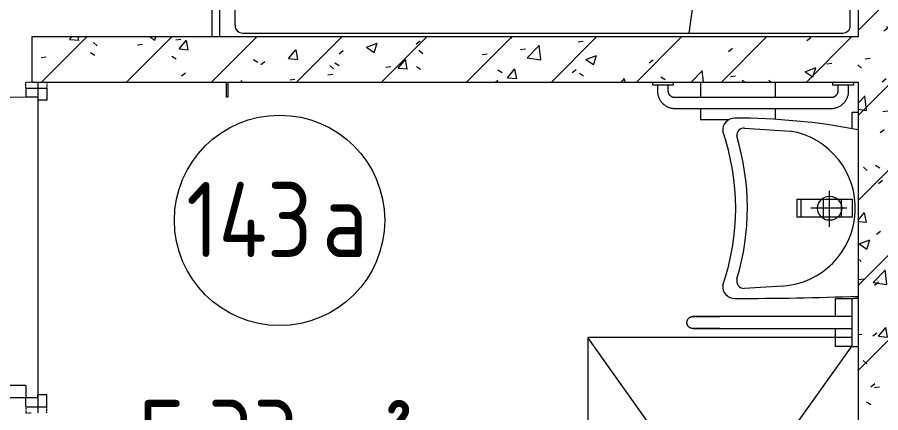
# Model space of a CAD drawing. Header units: millimetres. Extents: x -515342 to 330399, y -224905 to 507333.
# Drawn here: x -286772 to -283898, y -25004 to -23688 of the extents above; entities that cross this region are included whole.
import ezdxf

# ---------------------------------------------------------------- set-up
doc = ezdxf.new("R2010")
doc.units = ezdxf.units.MM
doc.linetypes.add('ASVP_Невидимые', pattern=[5, 3, -2])
for name, color, linetype, lineweight in [('Двери', 7, 'Continuous', 0), ('Марки помещений', 7, 'Continuous', 0), ('Мебель', 7, 'Continuous', 0), ('Оборудование', 7, 'Continuous', 0), ('Перекрытие', 7, 'Continuous', 0), ('Сантехника', 7, 'Continuous', 0), ('Стены внутренние', 7, 'Continuous', 0), ('Стены перегородки', 7, 'Continuous', 0)]:
    doc.layers.add(name, color=color, linetype=linetype, lineweight=lineweight)
doc.styles.add('GOST Common_1', font='', dxfattribs={"width": 0.9, "height": 250})
doc.styles.add('GOST Common_2', font='', dxfattribs={"width": 0.9, "height": 250})
doc.styles.get('GOST Common_1').set_extended_font_data('GOST Common')
doc.styles.get('GOST Common_2').set_extended_font_data('GOST Common')
pattern_1 = [(45, (-374753.14, -35598.53), (-141.42136, 141.42136), [])]
pattern_2 = [(50, (-374753.14, -35598.53), (364.3679, -31.8783), [38.1, -419.1]), (355, (-374753.14, -35598.53), (-70.4859, 382.1133), [30.48, -335.28]), (100.451, (-374722.78, -35601.2), (293.885, 350.2334), [32.38, -356.18]), (46.184, (-374753.14, -35496.93), (542.1585, -84.0858), [57.15, -628.65]), (96.636, (-374707.96, -35503.94), (474.805, 494.8554), [48.57, -534.27]), (351.184, (-374753.14, -35496.93), (474.8102, 494.85), [45.72, -502.92]), (21, (-374702.34, -35522.33), (303.2285, -204.5305), [38.1, -419.1]), (326, (-374702.34, -35522.33), (123.6039, 368.376), [30.48, -335.28]), (71.451, (-374677.07, -35539.37), (426.8341, 163.8427), [32.38, -356.18]), (37.5, (-374753.14, -35598.53), (6.17665, 169.11015), [16.764, -314.452, 16.764, -323.596, -336.55]), (37.5, (-374753.14, -35598.53), (6.17665, 169.11015), [-671.576, 16.764, -319.786]), (7.5, (-374753.14, -35598.53), (133.63888, 200.3615), [16.764, -177.292, 16.764, -306.832, -128.27]), (7.5, (-374753.14, -35598.53), (133.63888, 200.3615), [-517.652, 16.764, -111.506]), (327.5, (-374866.43, -35598.53), (271.18182, -11.45836), [16.764, -110.236, 16.764, -379.476, -525.78]), (327.5, (-374866.43, -35598.53), (271.18182, -11.45836), [-523.24, 16.764, -509.016]), (317.5, (-374917.23, -35598.53), (296.2585, 50.85285), [16.764, -148.336, 16.764, -246.38, -373.38]), (317.5, (-374917.23, -35598.53), (296.2585, 50.85285), [-428.244, 16.764, -356.616])]

# ---------------------------------------------------------------- blocks, each defined once
blk = doc.blocks.new('Кровать-Больница - 1100 x 2200 мм-V2-О_АР_П_1_0_000_План 1 этажа')
at = {"layer": 'Мебель'}
for p, q in [((-141.5, 1491), (958.5, 1491)), ((-141.5, 1465.6), (958.5, 1465.6)), ((958.5, 1465.6), (958.5, 1491)), ((958.5, 1465.6), (958.5, -659)), ((-103.4, 1414.8), (920.4, 1414.8)), ((-128.8, 1389.4), (-128.8, -607.4)), ((945.8, 1389.4), (945.8, -607.4)), ((945.8, -251.8), (-128.8, -95.1)), ((108.5, -256.6), (708.5, -256.6)), ((108.5, -556.6), (108.5, -256.6)), ((708.5, -556.6), (708.5, -256.6)), ((108.5, -556.6), (708.5, -556.6)), ((-103.4, -632.8), (920.4, -632.8))]:
    blk.add_line(p, q, dxfattribs=at)
for centre, start, end in [((-103.4, 1389.4), 90, 180), ((920.4, 1389.4), 0, 90), ((-103.4, -607.4), 180, 270), ((920.4, -607.4), 270, 0)]:
    blk.add_arc(centre, 25.4, start, end, dxfattribs=at)
blk = doc.blocks.new('Дверь_Деревянная_1 полотно - АР_Дверь_Санузел_1000х2000h_полотно__Г_Пр-8738115-О_АР_П_1_0_000_План 1 этажа')
at = {"layer": 'Двери', "lineweight": 18}
for p, q in [((-500, 95), (-500, 1095)), ((-500, 1095), (-460, 1095)), ((-460, 930), (-460, 1095)), ((-460, 330), (-460, 860)), ((-460, 95), (-460, 260)), ((-530, 95), (-500, 95)), ((-530, 95), (-530, 25)), ((-500, 55), (-500, 95)), ((-460, 95), (-500, 95)), ((530, 95), (500, 95)), ((500, 55), (500, 95)), ((530, 95), (530, 25)), ((-500, 55), (-490, 55)), ((-490, 25), (-490, 55)), ((500, 55), (490, 55)), ((490, 25), (490, 55)), ((-530, 25), (-490, 25)), ((530, 25), (490, 25))]:
    blk.add_line(p, q, dxfattribs=at)
at = {"layer": 'Двери', "linetype": 'ASVP_Невидимые', "lineweight": 18}
for p, q in [((-550, 95), (-550, 75)), ((-530, 95), (-550, 95)), ((530, 95), (550, 95)), ((550, 95), (550, 75)), ((-550, 25), (-530, 25)), ((550, 25), (530, 25))]:
    blk.add_line(p, q, dxfattribs=at)
at = {"layer": 'Двери', "lineweight": 18}
blk.add_arc((-500, 95), 1000, 0, 90, dxfattribs=at)
blk = doc.blocks.new('Опорный поручень - Опорный поручень для раковины-8752280-О_АР_П_1_0_000_План 1 этажа')
at = {"layer": 'Оборудование'}
for p, q in [((90760, 10815), (90760, 10975)), ((90780, 10975), (90760, 10975)), ((90760, 10915), (90320, 10915)), ((90320, 10875), (90760, 10875)), ((90760, 10815), (90780, 10815))]:
    blk.add_line(p, q, dxfattribs=at)
at = {"layer": 'Оборудование', "flags": 128}
for points in [[(90210, 10895), (90210, 10895.8), (90210.1, 10896.6), (90210.1, 10897.4), (90210.3, 10898.2), (90210.4, 10899), (90210.6, 10899.8), (90210.8, 10900.5), (90211, 10901.3), (90211.3, 10902), (90211.6, 10902.8), (90211.9, 10903.5), (90212.3, 10904.2), (90212.6, 10904.9), (90213.1, 10905.6), (90213.5, 10906.3), (90214, 10906.9), (90214.4, 10907.6), (90215, 10908.2), (90215.5, 10908.8), (90216.1, 10909.3), (90216.7, 10909.9), (90217.3, 10910.4), (90217.9, 10910.9), (90218.5, 10911.4), (90219.2, 10911.8), (90219.9, 10912.2), (90220.6, 10912.6), (90221.3, 10913), (90222, 10913.3), (90222.8, 10913.6), (90223.5, 10913.9), (90224.3, 10914.2), (90225, 10914.4), (90225.8, 10914.6), (90226.6, 10914.7), (90227.4, 10914.8), (90228.2, 10914.9), (90229, 10915), (90229.8, 10915), (90230, 10915)], [(90230, 10875), (90229.2, 10875), (90228.4, 10875.1), (90227.6, 10875.1), (90226.8, 10875.3), (90226, 10875.4), (90225.2, 10875.6), (90224.5, 10875.8), (90223.7, 10876), (90223, 10876.3), (90222.2, 10876.6), (90221.5, 10876.9), (90220.8, 10877.3), (90220.1, 10877.6), (90219.4, 10878.1), (90218.7, 10878.5), (90218.1, 10879), (90217.4, 10879.4), (90216.8, 10880), (90216.2, 10880.5), (90215.7, 10881.1), (90215.1, 10881.7), (90214.6, 10882.3), (90214.1, 10882.9), (90213.6, 10883.5), (90213.2, 10884.2), (90212.8, 10884.9), (90212.4, 10885.6), (90212, 10886.3), (90211.7, 10887), (90211.4, 10887.8), (90211.1, 10888.5), (90210.8, 10889.3), (90210.6, 10890), (90210.4, 10890.8), (90210.3, 10891.6), (90210.2, 10892.4), (90210.1, 10893.2), (90210, 10894), (90210, 10894.8), (90210, 10895)], [(90320, 10915), (90316.4, 10915), (90312.8, 10915), (90309.2, 10915), (90305.7, 10915), (90302.1, 10915), (90298.6, 10915), (90295.1, 10915), (90291.7, 10915), (90288.3, 10915), (90285, 10915), (90281.7, 10915), (90278.4, 10915), (90275.3, 10915), (90272.2, 10915), (90269.2, 10915), (90266.3, 10915), (90263.4, 10915), (90260.7, 10915), (90258, 10915), (90255.4, 10915), (90253, 10915), (90250.6, 10915), (90248.4, 10915), (90246.3, 10915), (90244.3, 10915), (90242.4, 10915), (90240.6, 10915), (90239, 10915), (90237.5, 10915), (90236.1, 10915), (90234.9, 10915), (90233.8, 10915), (90232.8, 10915), (90232, 10915), (90231.3, 10915), (90230.8, 10915), (90230.4, 10915), (90230.1, 10915), (90230, 10915), (90230, 10915)], [(90230, 10915), (90230.1, 10915), (90230.3, 10915), (90230.6, 10915), (90231.1, 10915), (90231.8, 10915), (90232.6, 10915), (90233.5, 10915), (90234.6, 10915), (90235.8, 10915), (90237.1, 10915), (90238.6, 10915), (90240.2, 10915), (90241.9, 10915), (90243.7, 10915), (90245.7, 10915), (90247.8, 10915), (90250, 10915), (90252.3, 10915), (90254.8, 10915), (90257.3, 10915), (90259.9, 10915), (90262.7, 10915), (90265.5, 10915), (90268.4, 10915), (90271.4, 10915), (90274.4, 10915), (90277.6, 10915), (90280.8, 10915), (90284.1, 10915), (90287.4, 10915), (90290.8, 10915), (90294.2, 10915), (90297.7, 10915), (90301.2, 10915), (90304.7, 10915), (90308.3, 10915), (90311.8, 10915), (90315.4, 10915), (90319, 10915), (90320, 10915)], [(90320, 10875), (90316.4, 10875), (90312.8, 10875), (90309.2, 10875), (90305.7, 10875), (90302.1, 10875), (90298.6, 10875), (90295.1, 10875), (90291.7, 10875), (90288.3, 10875), (90285, 10875), (90281.7, 10875), (90278.4, 10875), (90275.3, 10875), (90272.2, 10875), (90269.2, 10875), (90266.3, 10875), (90263.4, 10875), (90260.7, 10875), (90258, 10875), (90255.4, 10875), (90253, 10875), (90250.6, 10875), (90248.4, 10875), (90246.3, 10875), (90244.3, 10875), (90242.4, 10875), (90240.6, 10875), (90239, 10875), (90237.5, 10875), (90236.1, 10875), (90234.9, 10875), (90233.8, 10875), (90232.8, 10875), (90232, 10875), (90231.3, 10875), (90230.8, 10875), (90230.4, 10875), (90230.1, 10875), (90230, 10875), (90230, 10875)], [(90230, 10875), (90230.1, 10875), (90230.3, 10875), (90230.6, 10875), (90231.1, 10875), (90231.8, 10875), (90232.6, 10875), (90233.5, 10875), (90234.6, 10875), (90235.8, 10875), (90237.1, 10875), (90238.6, 10875), (90240.2, 10875), (90241.9, 10875), (90243.7, 10875), (90245.7, 10875), (90247.8, 10875), (90250, 10875), (90252.3, 10875), (90254.8, 10875), (90257.3, 10875), (90259.9, 10875), (90262.7, 10875), (90265.5, 10875), (90268.4, 10875), (90271.4, 10875), (90274.4, 10875), (90277.6, 10875), (90280.8, 10875), (90284.1, 10875), (90287.4, 10875), (90290.8, 10875), (90294.2, 10875), (90297.7, 10875), (90301.2, 10875), (90304.7, 10875), (90308.3, 10875), (90311.8, 10875), (90315.4, 10875), (90319, 10875), (90320, 10875)]]:
    blk.add_lwpolyline(points, dxfattribs=at)
blk = doc.blocks.new('Раковина для МГН 600х450 - Раковина для МГН 600х450-10140932-О_АР_П_1_0_000_План 1 этажа')
at = {"layer": 'Сантехника'}
for p, q in [((-258.8, 253.2), (-266.6, 377.9)), ((266.6, 377.9), (257, 225.9)), ((-30, 191.2), (-30, 203.7)), ((30, 203.7), (-30, 203.7)), ((30, 203.7), (30, 191.2)), ((-30, 116.2), (-30, 191.2)), ((30, 191.2), (-30, 191.2)), ((30, 191.2), (30, 116.2)), ((0, 37.3), (0, 157.3)), ((-30, 56.2), (-30, 116.2)), ((30, 116.2), (-30, 116.2)), ((30, 116.2), (30, 56.2)), ((-61.5, 95), (58.5, 95)), ((-30, 20), (-30, 56.2)), ((30, 56.2), (-30, 56.2)), ((30, 56.2), (30, 20)), ((30, 20), (-30, 20))]:
    blk.add_line(p, q, dxfattribs=at)
blk.add_circle((0, 95), 40, dxfattribs=at)
for centre, radius, start, end in [((-260, 411), 40, 84.6341, 180), ((0, 1190.1), 782.4, 250.8821, 289.1179), ((260, 411), 40, 360, 95.3659), ((10581.6, 411), 10881.6, 180, 182.16475), ((-241.6, 379.4), 25, 73.3148, 183.5941), ((1.4, 1190.1), 821.3, 253.3148, 286.9337), ((241.6, 379.4), 25, 356.4059, 92.4122), ((-1895.6, 411), 2195.6, 349.2104, 360), ((0.7, 269.5), 260, 183.5941, 350.3344)]:
    blk.add_arc(centre, radius, start, end, dxfattribs=at)
blk = doc.blocks.new('МГН_Санузел_Поручень горизонтальный - АР_Сантехнические приборы_МГН_Поручень горизонтальный-V255-О_АР_П_1_0_000_План 1 этажа')
at = {"layer": 'Сантехника'}
for p, q in [((-1190.8, 0), (-1190.8, -10)), ((-1155.8, -10), (-1190.8, -10)), ((-1173.8, -10), (-1173.8, -30)), ((-1120.8, -10), (-1155.8, -10)), ((-1137.8, -30), (-1137.8, -10)), ((-1120.8, -10), (-1120.8, 0)), ((-590.8, 0), (-590.8, -10)), ((-555.8, -10), (-590.8, -10)), ((-573.8, -10), (-573.8, -30)), ((-520.8, -10), (-555.8, -10)), ((-537.8, -30), (-537.8, -10)), ((-520.8, -10), (-520.8, 0)), ((-595.8, -52), (-1115.8, -52)), ((-1115.8, -88), (-595.8, -88))]:
    blk.add_line(p, q, dxfattribs=at)
at = {"layer": 'Сантехника', "flags": 128}
for points in [[(-1173.8, -30), (-1173.7, -32.3), (-1173.6, -34.6), (-1173.4, -36.9), (-1173.1, -39.2), (-1172.6, -41.5), (-1172.1, -43.8), (-1171.5, -46), (-1170.9, -48.2), (-1170.1, -50.4), (-1169.2, -52.6), (-1168.3, -54.7), (-1167.2, -56.8), (-1166.1, -58.8), (-1164.9, -60.8), (-1163.7, -62.7), (-1162.3, -64.6), (-1160.9, -66.5), (-1159.4, -68.2), (-1157.8, -70), (-1156.2, -71.6), (-1154.5, -73.2), (-1152.8, -74.7), (-1150.9, -76.1), (-1149.1, -77.5), (-1147.1, -78.8), (-1145.2, -80), (-1143.1, -81.2), (-1141.1, -82.2), (-1139, -83.2), (-1136.8, -84.1), (-1134.6, -84.9), (-1132.4, -85.6), (-1130.2, -86.2), (-1127.9, -86.7), (-1125.7, -87.2), (-1123.4, -87.5), (-1121.1, -87.8), (-1118.7, -87.9), (-1116.4, -88), (-1115.8, -88)], [(-1115.8, -52), (-1116.7, -52), (-1117.6, -51.9), (-1118.4, -51.8), (-1119.3, -51.7), (-1120.2, -51.6), (-1121, -51.4), (-1121.9, -51.1), (-1122.7, -50.9), (-1123.5, -50.6), (-1124.4, -50.3), (-1125.2, -49.9), (-1126, -49.5), (-1126.7, -49.1), (-1127.5, -48.6), (-1128.2, -48.2), (-1128.9, -47.6), (-1129.6, -47.1), (-1130.3, -46.5), (-1131, -45.9), (-1131.6, -45.3), (-1132.2, -44.7), (-1132.8, -44), (-1133.3, -43.3), (-1133.8, -42.6), (-1134.3, -41.9), (-1134.8, -41.1), (-1135.2, -40.4), (-1135.6, -39.6), (-1136, -38.8), (-1136.3, -38), (-1136.6, -37.1), (-1136.9, -36.3), (-1137.1, -35.5), (-1137.3, -34.6), (-1137.5, -33.7), (-1137.6, -32.9), (-1137.7, -32), (-1137.8, -31.1), (-1137.8, -30.2), (-1137.8, -30)], [(-573.8, -30), (-573.8, -30.9), (-573.9, -31.8), (-574, -32.6), (-574.1, -33.5), (-574.2, -34.4), (-574.4, -35.2), (-574.7, -36.1), (-574.9, -36.9), (-575.2, -37.8), (-575.5, -38.6), (-575.9, -39.4), (-576.3, -40.2), (-576.7, -40.9), (-577.2, -41.7), (-577.6, -42.4), (-578.1, -43.1), (-578.7, -43.8), (-579.3, -44.5), (-579.8, -45.2), (-580.5, -45.8), (-581.1, -46.4), (-581.8, -47), (-582.5, -47.5), (-583.2, -48), (-583.9, -48.5), (-584.7, -49), (-585.4, -49.4), (-586.2, -49.8), (-587, -50.2), (-587.8, -50.5), (-588.7, -50.8), (-589.5, -51.1), (-590.3, -51.3), (-591.2, -51.5), (-592.1, -51.7), (-592.9, -51.8), (-593.8, -51.9), (-594.7, -52), (-595.6, -52), (-595.8, -52)], [(-595.8, -88), (-593.5, -88), (-591.2, -87.8), (-588.9, -87.6), (-586.6, -87.3), (-584.3, -86.8), (-582, -86.3), (-579.8, -85.7), (-577.6, -85.1), (-575.4, -84.3), (-573.2, -83.4), (-571.1, -82.5), (-569, -81.4), (-567, -80.3), (-565, -79.1), (-563, -77.9), (-561.2, -76.5), (-559.3, -75.1), (-557.6, -73.6), (-555.8, -72), (-554.2, -70.4), (-552.6, -68.7), (-551.1, -67), (-549.7, -65.1), (-548.3, -63.3), (-547, -61.3), (-545.8, -59.4), (-544.6, -57.3), (-543.6, -55.3), (-542.6, -53.2), (-541.7, -51), (-540.9, -48.8), (-540.2, -46.6), (-539.6, -44.4), (-539.1, -42.1), (-538.6, -39.9), (-538.3, -37.6), (-538, -35.3), (-537.9, -32.9), (-537.8, -30.6), (-537.8, -30)]]:
    blk.add_lwpolyline(points, dxfattribs=at)
blk = doc.blocks.new('2D_Трап_1200хх900 - АР_Сантехнические приборы_Трап-10140933-О_АР_П_1_0_000_План 1 этажа')
at = {"layer": 'Сантехника'}
for p, q in [((75, 75), (600, 450)), ((600, 450), (218.5, 450)), ((600, -430), (600, 450)), ((-75, 75), (-544, 410)), ((75, 75), (-75, 75)), ((-75, 75), (-75, -75)), ((75, -75), (75, 75)), ((-75, -75), (-600, -450)), ((-75, -75), (75, -75)), ((75, -75), (572, -430))]:
    blk.add_line(p, q, dxfattribs=at)
blk = doc.blocks.new('2D_МГН_Санузел_Аксессуары - АР_Сантехнические приборы_Бесконтактный сенсорный дозатор для мыла-V291-О_АР_П_1_0_000_План 1 этажа')
at = {"layer": 'Сантехника'}
for p, q in [((-189.1, 95), (-189.1, 150)), ((-189.1, 150), (-129.1, 150)), ((-89.2, 150), (-29.1, 150)), ((-29.1, 150), (-29.1, 95))]:
    blk.add_line(p, q, dxfattribs=at)
blk = doc.blocks.new('2D_МГН_Санузел_Аксессуары - АР_Сантехнические приборы_Бесконтактная сушилка для рук-V292-О_АР_П_1_0_000_План 1 этажа')
at = {"layer": 'Сантехника'}
for p, q in [((-234.1, 199.3), (-234.1, 163)), ((15.9, 200), (-78.9, 200)), ((15.9, 162.9), (15.9, 200)), ((-234.1, 127.2), (-234.1, 75)), ((15.9, 75), (15.9, 127))]:
    blk.add_line(p, q, dxfattribs=at)
blk = doc.blocks.new('2D_МГН_Санузел_Аксессуары - АР_Сантехнические приборы_Зеркало поворотное-V294-О_АР_П_1_0_000_План 1 этажа')
at = {"layer": 'Сантехника'}
for p, q in [((135.3, 95), (190.9, 95)), ((190.9, 95), (190.9, 75))]:
    blk.add_line(p, q, dxfattribs=at)
blk = doc.blocks.new('2D_МГН_Санузел_Аксессуары - АР_Сантехнические приборы_Комплект 3-V296-О_АР_П_1_0_000_План 1 этажа')
at = {"layer": 'Сантехника'}
for p, q in [((-124.1, 75), (-124.1, 85)), ((-124.1, 85), (-121.6, 85))]:
    blk.add_line(p, q, dxfattribs=at)
blk = doc.blocks.new('2D_МГН_Санузел_Аксессуары - АР_Сантехнические приборы_Универсальный травмобезопасный держатель _крючок_-10688742-О_АР_П_1_0_000_План 1 этажа')
at = {"layer": 'Сантехника'}
for p, q in [((-111.6, 75), (-111.6, 125)), ((-111.6, 125), (-106.6, 125)), ((-106.6, 125), (-106.6, 75))]:
    blk.add_line(p, q, dxfattribs=at)
blk = doc.blocks.new('ASVP_Марка_Помещение_ДваЗначения - Номер Площадь-685795-О_АР_П_1_0_000_План 1 этажа')
at = {"layer": 'Марки помещений'}
blk.add_circle((0, 0), 3.5, dxfattribs=at)

msp = doc.modelspace()

# ---------------------------------------------------------------- hatches: boundary and pattern name
at = {"layer": 'Стены внутренние'}
h = msp.add_hatch(dxfattribs=at)
h.set_pattern_fill('FP_3', color=256, style=0, pattern_type=2)
h.set_pattern_definition(pattern_1)
h.paths.add_polyline_path([(-283823.1427, -26203.5295), (-283823.1427, -20193.5295), (-283973.1427, -20193.5295), (-283973.1427, -26203.5295)])
h = msp.add_hatch(dxfattribs=at)
h.set_pattern_fill('FP_4', color=256, style=0, pattern_type=2)
h.set_pattern_definition(pattern_2)
h.paths.add_polyline_path([(-283823.1427, -26203.5295), (-283823.1427, -20193.5295), (-283973.1427, -20193.5295), (-283973.1427, -26203.5295)])
h = msp.add_hatch(dxfattribs=at)
h.set_pattern_fill('FP_3', color=256, style=0, pattern_type=2)
h.set_pattern_definition(pattern_1)
h.paths.add_polyline_path([(-283973.1427, -23903.5295), (-283973.1427, -23753.5295), (-286723.1427, -23753.5295), (-286723.1427, -23903.5295), (-284075.0989, -23903.5295)])
h = msp.add_hatch(dxfattribs=at)
h.set_pattern_fill('FP_4', color=256, style=0, pattern_type=2)
h.set_pattern_definition(pattern_2)
h.paths.add_polyline_path([(-283973.1427, -23903.5295), (-283973.1427, -23753.5295), (-286723.1427, -23753.5295), (-286723.1427, -23903.5295), (-284075.0989, -23903.5295)])

# ---------------------------------------------------------------- linework, layer by layer
at = {"layer": 'Перекрытие'}
msp.add_line((-286703.1427, -23903.5295), (-286703.1427, -25003.5295), dxfattribs=at)
at = {"layer": 'Стены перегородки'}
for p, q in [((-283973.1427, -20193.5295), (-283973.1427, -23753.5295)), ((-283973.1427, -23753.5295), (-286723.1427, -23753.5295)), ((-286723.1427, -23753.5295), (-286723.1427, -23903.5295)), ((-286723.1427, -23903.5295), (-283973.1427, -23903.5295)), ((-283973.1427, -23903.5295), (-283973.1427, -26203.5295))]:
    msp.add_line(p, q, dxfattribs=at)

# ---------------------------------------------------------------- block references
at = {"layer": 'Двери', "rotation": 89.99999999999982}
msp.add_blockref('Дверь_Деревянная_1 полотно - АР_Дверь_Санузел_1000х2000h_полотно__Г_Пр-8738115-О_АР_П_1_0_000_План 1 этажа', (-286648.1427, -24453.5295), dxfattribs=at)
at = {"layer": 'Марки помещений', "xscale": 99.99999999999993, "yscale": 99.99999999999993, "zscale": 99.99999999999993}
msp.add_blockref('ASVP_Марка_Помещение_ДваЗначения - Номер Площадь-685795-О_АР_П_1_0_000_План 1 этажа', (-285898.8753, -24363.6996), dxfattribs=at)
at = {"layer": 'Мебель', "rotation": 89.99999999999972}
msp.add_blockref('Кровать-Больница - 1100 x 2200 мм-V2-О_АР_П_1_0_000_План 1 этажа', (-284632.1492, -23612.0115), dxfattribs=at)
at = {"layer": 'Оборудование'}
msp.add_blockref('Опорный поручень - Опорный поручень для раковины-8752280-О_АР_П_1_0_000_План 1 этажа', (-374753.1427, -35598.5295), dxfattribs=at)
at = {"layer": 'Сантехника'}
for name, p, rotation in [('2D_МГН_Санузел_Аксессуары - АР_Сантехнические приборы_Универсальный травмобезопасный держатель _крючок_-10688742-О_АР_П_1_0_000_План 1 этажа', (-286182.2173, -23828.5295), 180), ('2D_МГН_Санузел_Аксессуары - АР_Сантехнические приборы_Бесконтактная сушилка для рук-V292-О_АР_П_1_0_000_План 1 этажа', (-284482.2173, -23828.5295), 180), ('Раковина для МГН 600х450 - Раковина для МГН 600х450-10140932-О_АР_П_1_0_000_План 1 этажа', (-283973.1427, -24323.5295), 89.99999999999993), ('2D_МГН_Санузел_Аксессуары - АР_Сантехнические приборы_Зеркало поворотное-V294-О_АР_П_1_0_000_План 1 этажа', (-283898.1427, -24194.4549), 89.99999999999991), ('2D_МГН_Санузел_Аксессуары - АР_Сантехнические приборы_Бесконтактный сенсорный дозатор для мыла-V291-О_АР_П_1_0_000_План 1 этажа', (-283898.1427, -24594.4549), 89.99999999999991), ('2D_МГН_Санузел_Аксессуары - АР_Сантехнические приборы_Комплект 3-V296-О_АР_П_1_0_000_План 1 этажа', (-283898.1427, -24494.4549), 89.99999999999991), ('2D_Трап_1200хх900 - АР_Сантехнические приборы_Трап-10140933-О_АР_П_1_0_000_План 1 этажа', (-284423.1427, -25353.5295), 90.00000000000189)]:
    msp.add_blockref(name, p, dxfattribs=dict(at, rotation=rotation))
msp.add_blockref('МГН_Санузел_Поручень горизонтальный - АР_Сантехнические приборы_МГН_Поручень горизонтальный-V255-О_АР_П_1_0_000_План 1 этажа', (-283467.347, -23903.5295), dxfattribs=at)

# ---------------------------------------------------------------- texts
at = {"layer": 'Марки помещений', "char_height": 250, "attachment_point": 1}
for s, insert, width, style in [('143', (-286209.3825, -24235.9745), 548.35425, 'GOST Common_1'), ('\\fGOST Common|b0|i0|c204|p34|;\\W.9;а', (-285756.945, -24235.9745), 216.455625, 'GOST Common_1'), ('\\L5,33 ', (-286367.7687, -24960.505), 772.025062, 'GOST Common_1'), ('\\L\\fGOST Common|b0|i0|c238|p34|;\\W.9;\\L²', (-285552.1906, -24960.505), 165.949312, 'GOST Common_2')]:
    msp.add_mtext(s, dxfattribs=dict(at, insert=insert, width=width, style=style))

doc.saveas('drawing.dxf')
